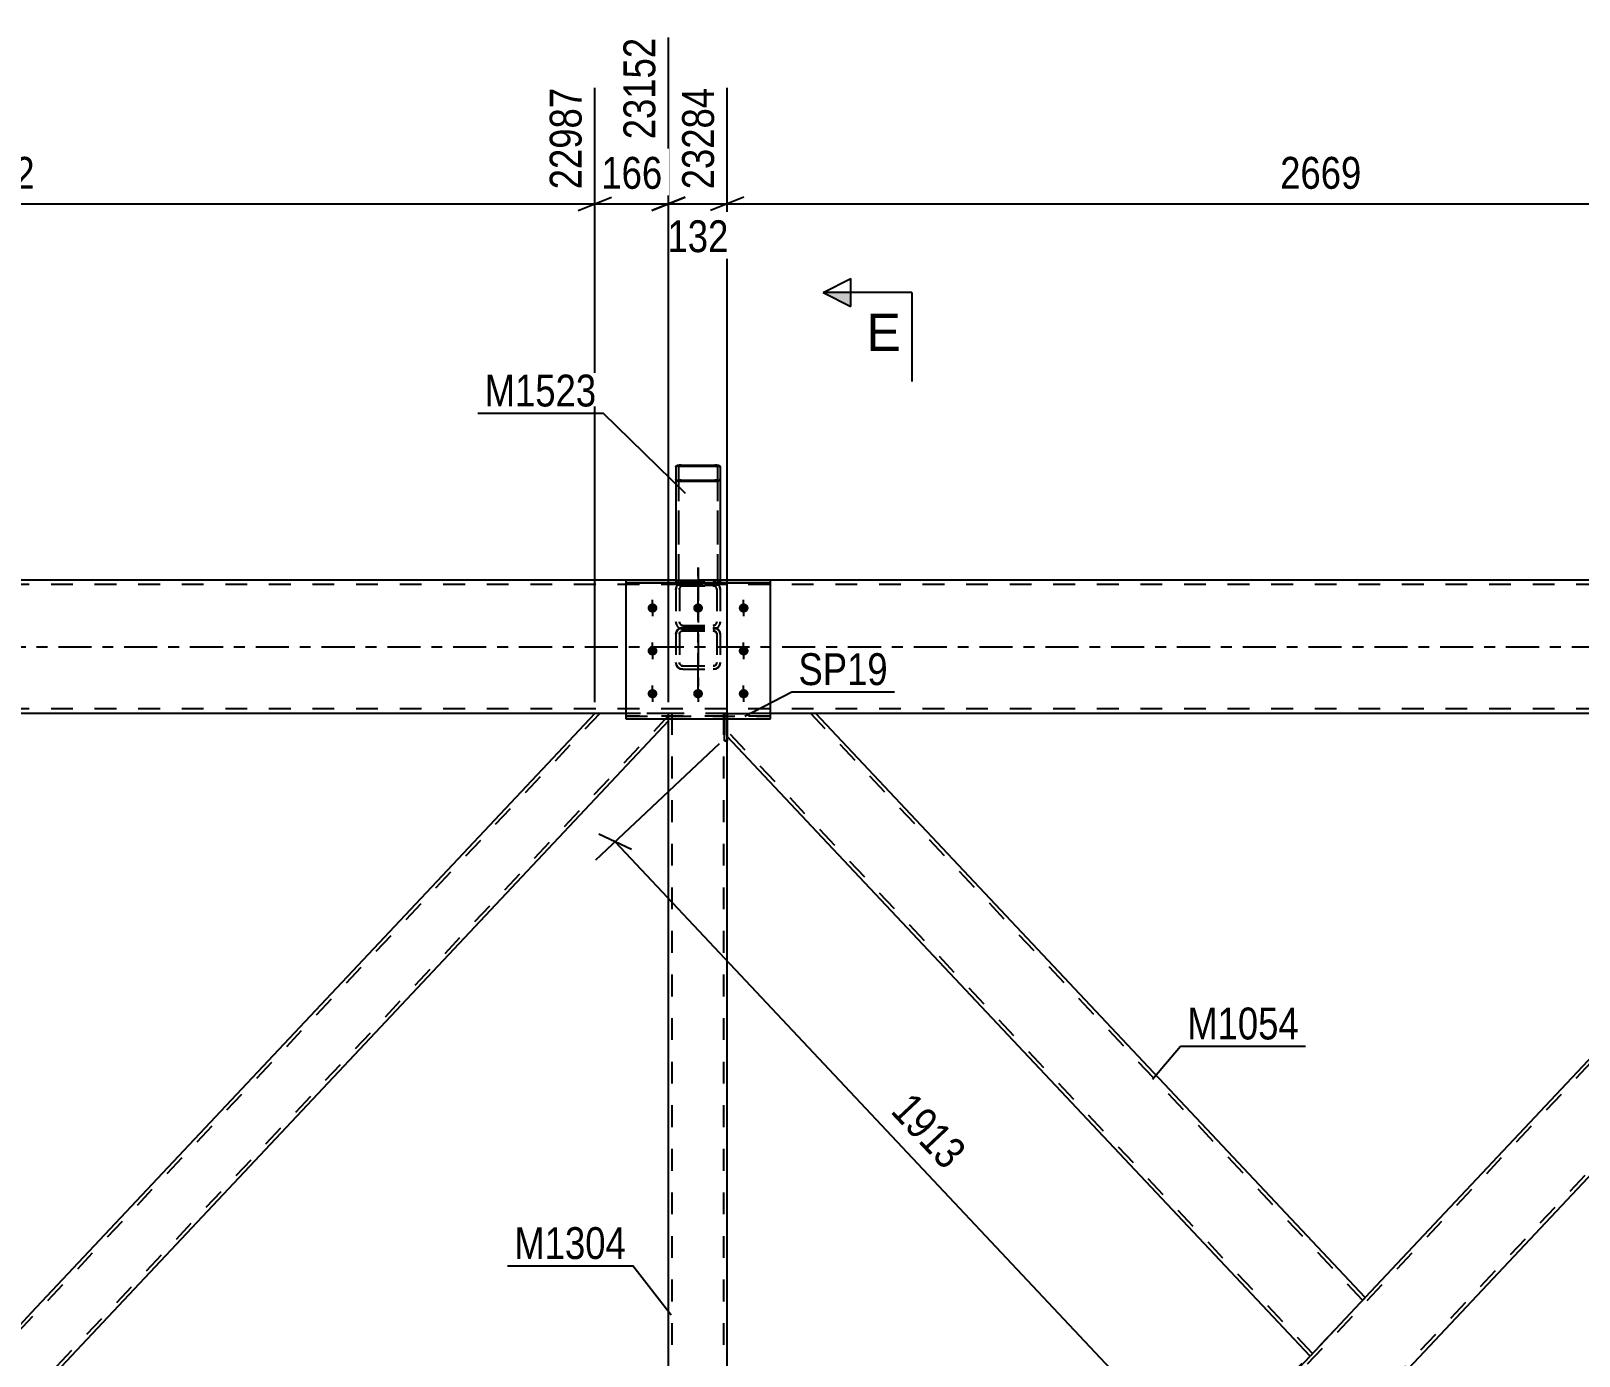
# Model space of a CAD drawing. Header units: millimetres. Extents: x 0 to 1189, y 0 to 841.
# Drawn here: x 906.5 to 1045.7, y 616.3 to 735.4 of the extents above; entities that cross this region are included whole.
import ezdxf

# ---------------------------------------------------------------- set-up
doc = ezdxf.new("R2010")
doc.units = ezdxf.units.MM
doc.linetypes.add('DXK_LINE_DOT2', pattern=[3.9198, 1.9599, -1.9599])
doc.linetypes.add('DXK_LINE_DOT3', pattern=[5.9187, 2.979, -0.9799, 0.9799, -0.9799])
doc.styles.add('Arial', font='ARIAL.TTF', dxfattribs={"height": 0.2})
doc.styles.add('Arial Narrow', font='ARIALN.TTF', dxfattribs={"height": 0.2})

# ---------------------------------------------------------------- blocks, each defined once
blk = doc.blocks.new('Part-761554296-5075 - 4678')
at = {"color": 2, "linetype": 'Continuous'}
for p, q in [((964.51, 696.28), (964.47, 696.21)), ((964.61, 696.34), (964.51, 696.28)), ((964.77, 696.37), (964.61, 696.34)), ((964.73, 696.25), (964.78, 696.27)), ((964.95, 696.39), (964.77, 696.37)), ((964.78, 696.27), (964.86, 696.29)), ((964.86, 696.29), (964.95, 696.3)), ((964.95, 696.39), (967.99, 696.39)), ((964.95, 696.3), (967.99, 696.3)), ((968.17, 696.37), (967.99, 696.39)), ((967.99, 696.3), (968.08, 696.29)), ((968.08, 696.29), (968.16, 696.27)), ((968.16, 696.27), (968.21, 696.25)), ((968.33, 696.34), (968.17, 696.37)), ((968.43, 696.28), (968.33, 696.34)), ((968.47, 696.21), (968.43, 696.28)), ((964.47, 696.21), (964.47, 686)), ((964.47, 695.11), (964.51, 695.04)), ((964.51, 695.04), (964.61, 694.98)), ((964.61, 694.98), (964.77, 694.95)), ((964.71, 696.21), (964.73, 696.25)), ((964.71, 696.21), (964.71, 695.11)), ((964.73, 695.07), (964.71, 695.11)), ((964.78, 695.04), (964.73, 695.07)), ((964.77, 694.95), (964.95, 694.93)), ((964.86, 695.03), (964.78, 695.04)), ((964.95, 695.02), (964.86, 695.03)), ((964.95, 695.02), (967.99, 695.02)), ((964.95, 694.93), (967.99, 694.93)), ((968.08, 695.03), (967.99, 695.02)), ((967.99, 694.93), (968.17, 694.95)), ((968.16, 695.04), (968.08, 695.03)), ((968.21, 695.07), (968.16, 695.04)), ((968.17, 694.95), (968.33, 694.98)), ((968.21, 696.25), (968.23, 696.21)), ((968.23, 695.11), (968.21, 695.07)), ((968.23, 696.21), (968.23, 695.11)), ((968.33, 694.98), (968.43, 695.04)), ((968.43, 695.04), (968.47, 695.11)), ((968.47, 696.21), (968.47, 686))]:
    blk.add_line(p, q, dxfattribs=at)
at = {"color": 7, "linetype": 'DXK_LINE_DOT2'}
for p, q in [((964.71, 695.11), (964.71, 685.74)), ((968.23, 695.11), (968.23, 685.74)), ((968.47, 686.05), (964.47, 686.05)), ((964.47, 686), (964.47, 685.74)), ((964.47, 685.88), (964.71, 685.88)), ((964.51, 685.68), (964.47, 685.74)), ((964.61, 685.62), (964.51, 685.68)), ((964.77, 685.58), (964.61, 685.62)), ((964.71, 685.74), (964.73, 685.71)), ((964.73, 685.71), (964.78, 685.68)), ((964.95, 685.57), (964.77, 685.58)), ((964.78, 685.68), (964.86, 685.66)), ((964.86, 685.66), (964.95, 685.65)), ((964.95, 685.65), (967.99, 685.65)), ((967.99, 685.57), (964.95, 685.57)), ((967.99, 685.65), (968.08, 685.66)), ((968.17, 685.58), (967.99, 685.57)), ((968.08, 685.66), (968.16, 685.68)), ((968.16, 685.68), (968.21, 685.71)), ((968.33, 685.62), (968.17, 685.58)), ((968.21, 685.71), (968.23, 685.74)), ((968.23, 685.88), (968.47, 685.88)), ((968.43, 685.68), (968.33, 685.62)), ((968.47, 685.74), (968.43, 685.68)), ((968.47, 686), (968.47, 685.74))]:
    blk.add_line(p, q, dxfattribs=at)
blk = doc.blocks.new('Part-761554296-4690 - 4678')
at = {"color": 7, "linetype": 'DXK_LINE_DOT2'}
for p, q in [((972.97, 686), (959.97, 686)), ((959.97, 686), (959.97, 673.57)), ((959.97, 685.79), (972.97, 685.79)), ((972.97, 673.57), (972.97, 686)), ((972.97, 673.79), (959.97, 673.79)), ((959.97, 673.57), (972.97, 673.57))]:
    blk.add_line(p, q, dxfattribs=at)
blk = doc.blocks.new('Part-761554296-4691 - 4678')
at = {"color": 7, "linetype": 'DXK_LINE_DOT3'}
blk.add_line((966.47, 676.48), (966.47, 687.17), dxfattribs=at)
at = {"color": 7, "linetype": 'DXK_LINE_DOT2'}
for p, q in [((964.52, 685.46), (964.47, 685.2)), ((964.47, 685.2), (964.47, 678.62)), ((964.79, 685.2), (964.81, 685.33)), ((964.79, 685.2), (964.79, 678.62)), ((965.11, 685.88), (964.87, 685.83)), ((964.99, 685.51), (965.11, 685.54)), ((965.11, 685.88), (967.83, 685.88)), ((965.11, 685.54), (967.83, 685.54)), ((968.08, 685.83), (967.83, 685.88)), ((967.83, 685.54), (967.95, 685.51)), ((968.13, 685.33), (968.15, 685.2)), ((968.15, 685.2), (968.15, 678.62)), ((968.47, 685.2), (968.42, 685.46)), ((968.47, 685.2), (968.47, 678.62)), ((964.47, 682.3), (964.52, 682.04)), ((964.47, 681.17), (964.52, 681.4)), ((964.52, 681.4), (964.66, 681.6)), ((964.66, 681.6), (964.87, 681.73)), ((964.81, 682.17), (964.79, 682.3)), ((964.81, 681.29), (964.79, 681.17)), ((964.88, 681.39), (964.81, 681.29)), ((964.87, 681.73), (965.11, 681.78)), ((964.87, 681.68), (965.11, 681.62)), ((964.99, 681.45), (964.88, 681.39)), ((965.11, 681.96), (964.99, 681.99)), ((965.11, 681.48), (964.99, 681.45)), ((965.11, 681.96), (967.83, 681.96)), ((965.11, 681.78), (967.83, 681.78)), ((965.11, 681.62), (967.83, 681.62)), ((965.11, 681.48), (967.83, 681.48)), ((967.95, 681.99), (967.83, 681.96)), ((967.83, 681.78), (968.08, 681.73)), ((967.83, 681.62), (968.08, 681.68)), ((967.95, 681.45), (967.83, 681.48)), ((968.06, 681.39), (967.95, 681.45)), ((968.13, 681.29), (968.06, 681.39)), ((968.08, 681.73), (968.28, 681.6)), ((968.15, 682.3), (968.13, 682.17)), ((968.15, 681.17), (968.13, 681.29)), ((968.28, 681.6), (968.42, 681.4)), ((968.42, 682.04), (968.47, 682.3)), ((968.42, 681.4), (968.47, 681.17)), ((964.52, 678.39), (964.47, 678.62)), ((964.66, 678.19), (964.52, 678.39)), ((964.87, 678.06), (964.66, 678.19)), ((964.79, 678.62), (964.81, 678.5)), ((964.81, 678.5), (964.88, 678.41)), ((964.88, 678.41), (964.99, 678.34)), ((964.99, 678.34), (965.11, 678.32)), ((965.11, 678.32), (967.83, 678.32)), ((967.83, 678.32), (967.95, 678.34)), ((967.95, 678.34), (968.06, 678.41)), ((968.06, 678.41), (968.13, 678.5)), ((968.28, 678.19), (968.08, 678.06)), ((968.13, 678.5), (968.15, 678.62)), ((968.42, 678.39), (968.28, 678.19)), ((968.47, 678.62), (968.42, 678.39)), ((965.11, 678.02), (964.87, 678.06)), ((965.11, 678.02), (967.83, 678.02)), ((968.08, 678.06), (967.83, 678.02))]:
    blk.add_line(p, q, dxfattribs=at)
for centre, radius, start, end in [((965.14, 685.22), 0.662, 114.32, 159.2417), ((965.12, 685.21), 0.331, 114.32, 159.2417), ((967.82, 685.21), 0.331, 20.7583, 65.68), ((967.8, 685.22), 0.662, 20.7583, 65.68), ((965.14, 682.28), 0.662, 200.7583, 245.68), ((965.12, 682.29), 0.331, 200.7583, 245.68), ((967.82, 682.29), 0.331, 294.32, 339.2417), ((967.8, 682.28), 0.662, 294.32, 339.2417)]:
    blk.add_arc(centre, radius, start, end, dxfattribs=at)
blk = doc.blocks.new('Part-761554296-4798 - 4678')
at = {"color": 7, "linetype": 'DXK_LINE_DOT2'}
for p, q in [((957.63, 674.05), (849.1, 558.65)), ((963.82, 674.05), (957.19, 674.05)), ((963.82, 673.57), (963.82, 674.05)), ((963.82, 673.86), (855.29, 558.45)), ((906.46, 620.11), (902.84, 616.25)), ((910.09, 616.25), (906.46, 612.4)), ((855.73, 558.45), (849.1, 558.45))]:
    blk.add_line(p, q, dxfattribs=at)
at = {"color": 2, "linetype": 'Continuous'}
for p, q in [((957.19, 674.05), (906.46, 620.11)), ((963.82, 673.39), (910.09, 616.25)), ((963.82, 673.39), (963.82, 673.57)), ((902.84, 616.25), (849.1, 559.12)), ((906.46, 612.4), (855.73, 558.45)), ((849.1, 558.45), (849.1, 559.12))]:
    blk.add_line(p, q, dxfattribs=at)
blk = doc.blocks.new('Part-761554296-4838 - 4678')
at = {"color": 7, "linetype": 'DXK_LINE_DOT2'}
for p, q in [((969.1, 674.05), (968.86, 674.05)), ((968.86, 673.57), (968.86, 674.05)), ((969.1, 673.57), (969.1, 674.05))]:
    blk.add_line(p, q, dxfattribs=at)
at = {"color": 2, "linetype": 'Continuous'}
for p, q in [((968.86, 671.59), (968.86, 673.57)), ((969.1, 673.57), (969.1, 671.59)), ((969.1, 671.59), (968.86, 671.59))]:
    blk.add_line(p, q, dxfattribs=at)
blk = doc.blocks.new('Part-761554296-4843 - 4678')
at = {"color": 7, "linetype": 'DXK_LINE_DOT2'}
for p, q in [((968.86, 674.05), (969.1, 674.05)), ((968.86, 674.05), (968.86, 671.59)), ((969.1, 674.05), (969.1, 671.59)), ((968.86, 671.59), (969.1, 671.59))]:
    blk.add_line(p, q, dxfattribs=at)
blk = doc.blocks.new('Part-761554296-4921 - 4678')
at = {"color": 7, "linetype": 'DXK_LINE_DOT2'}
for p, q in [((969.1, 671.99), (969.1, 674.05)), ((969.1, 674.05), (972.97, 674.05)), ((977.05, 674.05), (976.17, 674.05)), ((1026.24, 621.28), (976.61, 674.05)), ((1021.74, 616.49), (969.1, 672.46)), ((1026.43, 621.47), (1026.02, 621.04)), ((1021.74, 616.49), (1021.76, 616.51))]:
    blk.add_line(p, q, dxfattribs=at)
at = {"color": 2, "linetype": 'Continuous'}
for p, q in [((976.98, 674.05), (972.97, 674.05)), ((1026.46, 621.51), (977.05, 674.05)), ((1021.52, 616.25), (969.1, 671.99)), ((1026.02, 621.04), (1026.46, 621.51)), ((1026.02, 621.04), (1021.52, 616.25))]:
    blk.add_line(p, q, dxfattribs=at)
blk = doc.blocks.new('Part-761554296-4974 - 4678')
at = {"color": 7, "linetype": 'DXK_LINE_DOT2'}
for p, q in [((1076.32, 674.05), (969.1, 560.05)), ((1075.94, 674.05), (1075.88, 674.05)), ((1083.82, 672.46), (976.61, 558.45)), ((1026.46, 621.51), (1021.52, 616.25)), ((969.1, 558.45), (969.1, 560.52)), ((976.17, 558.45), (976.79, 558.45)), ((977.05, 558.45), (976.98, 558.45))]:
    blk.add_line(p, q, dxfattribs=at)
at = {"color": 2, "linetype": 'Continuous'}
for p, q in [((1075.88, 674.05), (1026.46, 621.51)), ((1083.82, 674.05), (1075.94, 674.05)), ((1083.82, 671.99), (1083.82, 674.05)), ((1083.82, 671.99), (977.05, 558.45)), ((969.1, 560.52), (1021.52, 616.25)), ((976.17, 558.45), (969.1, 558.45)), ((976.98, 558.45), (976.17, 558.45)), ((976.98, 558.45), (976.98, 558.45))]:
    blk.add_line(p, q, dxfattribs=at)
blk = doc.blocks.new('Bolt-761554296-5147 - 4678')
at = {"color": 1, "linetype": 'DXK_LINE_DOT2'}
for p, q in [((962.37, 683.13), (962.37, 684.27)), ((966.47, 683.13), (966.47, 684.27)), ((970.57, 683.13), (970.57, 684.27)), ((962.37, 679.28), (962.37, 680.42)), ((970.57, 679.28), (970.57, 680.42)), ((962.37, 675.43), (962.37, 676.56)), ((966.47, 675.43), (966.47, 676.56)), ((970.57, 675.43), (970.57, 676.56))]:
    blk.add_line(p, q, dxfattribs=at)
blk = doc.blocks.new('Bolt-761554296-5002 - 4678')
at = {"linetype": 'Continuous'}
for points in [[(962.37, 683.94), (962.46, 683.93), (962.55, 683.91), (962.63, 683.86), (962.7, 683.81), (962.75, 683.74), (962.79, 683.66), (962.81, 683.57), (962.81, 683.49), (962.79, 683.4), (962.75, 683.32), (962.7, 683.25), (962.63, 683.2), (962.55, 683.15), (962.46, 683.13), (962.37, 683.12), (962.28, 683.13), (962.19, 683.15), (962.11, 683.2), (962.04, 683.25), (961.99, 683.32), (961.95, 683.4), (961.93, 683.49), (961.93, 683.57), (961.95, 683.66), (961.99, 683.74), (962.04, 683.81), (962.11, 683.86), (962.19, 683.91), (962.28, 683.93)], [(966.47, 683.94), (966.56, 683.93), (966.65, 683.91), (966.73, 683.86), (966.8, 683.81), (966.85, 683.74), (966.89, 683.66), (966.91, 683.57), (966.91, 683.49), (966.89, 683.4), (966.85, 683.32), (966.8, 683.25), (966.73, 683.2), (966.65, 683.15), (966.56, 683.13), (966.47, 683.12), (966.38, 683.13), (966.29, 683.15), (966.21, 683.2), (966.14, 683.25), (966.09, 683.32), (966.05, 683.4), (966.03, 683.49), (966.03, 683.57), (966.05, 683.66), (966.09, 683.74), (966.14, 683.81), (966.21, 683.86), (966.29, 683.91), (966.38, 683.93)], [(970.57, 683.94), (970.66, 683.93), (970.75, 683.91), (970.83, 683.86), (970.9, 683.81), (970.95, 683.74), (970.99, 683.66), (971.01, 683.57), (971.01, 683.49), (970.99, 683.4), (970.95, 683.32), (970.9, 683.25), (970.83, 683.2), (970.75, 683.15), (970.66, 683.13), (970.57, 683.12), (970.48, 683.13), (970.39, 683.15), (970.31, 683.2), (970.24, 683.25), (970.19, 683.32), (970.15, 683.4), (970.13, 683.49), (970.13, 683.57), (970.15, 683.66), (970.19, 683.74), (970.24, 683.81), (970.31, 683.86), (970.39, 683.91), (970.48, 683.93)], [(962.37, 680.09), (962.46, 680.08), (962.55, 680.06), (962.63, 680.01), (962.7, 679.95), (962.75, 679.88), (962.79, 679.81), (962.81, 679.72), (962.81, 679.63), (962.79, 679.55), (962.75, 679.47), (962.7, 679.4), (962.63, 679.34), (962.55, 679.3), (962.46, 679.27), (962.37, 679.26), (962.28, 679.27), (962.19, 679.3), (962.11, 679.34), (962.04, 679.4), (961.99, 679.47), (961.95, 679.55), (961.93, 679.63), (961.93, 679.72), (961.95, 679.81), (961.99, 679.88), (962.04, 679.95), (962.11, 680.01), (962.19, 680.06), (962.28, 680.08)], [(970.57, 680.09), (970.66, 680.08), (970.75, 680.06), (970.83, 680.01), (970.9, 679.95), (970.95, 679.88), (970.99, 679.81), (971.01, 679.72), (971.01, 679.63), (970.99, 679.55), (970.95, 679.47), (970.9, 679.4), (970.83, 679.34), (970.75, 679.3), (970.66, 679.27), (970.57, 679.26), (970.48, 679.27), (970.39, 679.3), (970.31, 679.34), (970.24, 679.4), (970.19, 679.47), (970.15, 679.55), (970.13, 679.63), (970.13, 679.72), (970.15, 679.81), (970.19, 679.88), (970.24, 679.95), (970.31, 680.01), (970.39, 680.06), (970.48, 680.08)], [(962.37, 676.24), (962.46, 676.23), (962.55, 676.2), (962.63, 676.16), (962.7, 676.1), (962.75, 676.03), (962.79, 675.95), (962.81, 675.87), (962.81, 675.78), (962.79, 675.7), (962.75, 675.62), (962.7, 675.55), (962.63, 675.49), (962.55, 675.45), (962.46, 675.42), (962.37, 675.41), (962.28, 675.42), (962.19, 675.45), (962.11, 675.49), (962.04, 675.55), (961.99, 675.62), (961.95, 675.7), (961.93, 675.78), (961.93, 675.87), (961.95, 675.95), (961.99, 676.03), (962.04, 676.1), (962.11, 676.16), (962.19, 676.2), (962.28, 676.23)], [(966.47, 676.24), (966.56, 676.23), (966.65, 676.2), (966.73, 676.16), (966.8, 676.1), (966.85, 676.03), (966.89, 675.95), (966.91, 675.87), (966.91, 675.78), (966.89, 675.7), (966.85, 675.62), (966.8, 675.55), (966.73, 675.49), (966.65, 675.45), (966.56, 675.42), (966.47, 675.41), (966.38, 675.42), (966.29, 675.45), (966.21, 675.49), (966.14, 675.55), (966.09, 675.62), (966.05, 675.7), (966.03, 675.78), (966.03, 675.87), (966.05, 675.95), (966.09, 676.03), (966.14, 676.1), (966.21, 676.16), (966.29, 676.2), (966.38, 676.23)], [(970.57, 676.24), (970.66, 676.23), (970.75, 676.2), (970.83, 676.16), (970.9, 676.1), (970.95, 676.03), (970.99, 675.95), (971.01, 675.87), (971.01, 675.78), (970.99, 675.7), (970.95, 675.62), (970.9, 675.55), (970.83, 675.49), (970.75, 675.45), (970.66, 675.42), (970.57, 675.41), (970.48, 675.42), (970.39, 675.45), (970.31, 675.49), (970.24, 675.55), (970.19, 675.62), (970.15, 675.7), (970.13, 675.78), (970.13, 675.87), (970.15, 675.95), (970.19, 676.03), (970.24, 676.1), (970.31, 676.16), (970.39, 676.2), (970.48, 676.23)]]:
    blk.add_hatch(color=1, dxfattribs=at).paths.add_polyline_path(points)
at = {"color": 1, "linetype": 'Continuous'}
for p, q in [((962.37, 683.93), (962.37, 682.79)), ((966.47, 683.93), (966.47, 682.79)), ((970.57, 683.93), (970.57, 682.79)), ((962.37, 680.07), (962.37, 678.94)), ((970.57, 680.07), (970.57, 678.94)), ((962.37, 676.22), (962.37, 675.09)), ((966.47, 676.22), (966.47, 675.09)), ((970.57, 676.22), (970.57, 675.09))]:
    blk.add_line(p, q, dxfattribs=at)
blk = doc.blocks.new('Part-761554296-5024 - 4678')
at = {"color": 7, "linetype": 'DXK_LINE_DOT3'}
blk.add_line((966.47, 687.17), (966.47, 676.48), dxfattribs=at)
at = {"color": 7, "linetype": 'DXK_LINE_DOT2'}
for p, q in [((964.47, 685.2), (964.52, 685.46)), ((964.47, 685.2), (964.47, 678.62)), ((964.81, 685.33), (964.79, 685.2)), ((964.79, 685.2), (964.79, 678.62)), ((964.87, 685.83), (965.11, 685.88)), ((965.11, 685.54), (964.99, 685.51)), ((965.11, 685.88), (967.83, 685.88)), ((965.11, 685.54), (967.83, 685.54)), ((967.83, 685.88), (968.08, 685.83)), ((967.95, 685.51), (967.83, 685.54)), ((968.15, 685.2), (968.13, 685.33)), ((968.15, 685.2), (968.15, 678.62)), ((968.42, 685.46), (968.47, 685.2)), ((968.47, 685.2), (968.47, 678.62)), ((964.52, 682.04), (964.47, 682.3)), ((964.52, 681.4), (964.47, 681.17)), ((964.66, 681.6), (964.52, 681.4)), ((964.87, 681.73), (964.66, 681.6)), ((964.79, 682.3), (964.81, 682.17)), ((964.79, 681.17), (964.81, 681.29)), ((964.81, 681.29), (964.88, 681.39)), ((965.11, 681.78), (964.87, 681.73)), ((965.11, 681.62), (964.87, 681.68)), ((964.88, 681.39), (964.99, 681.45)), ((964.99, 681.99), (965.11, 681.96)), ((964.99, 681.45), (965.11, 681.47)), ((965.11, 681.96), (967.83, 681.96)), ((965.11, 681.78), (967.83, 681.78)), ((965.11, 681.62), (967.83, 681.62)), ((965.11, 681.47), (967.83, 681.47)), ((967.83, 681.96), (967.95, 681.99)), ((968.08, 681.73), (967.83, 681.78)), ((968.08, 681.68), (967.83, 681.62)), ((967.83, 681.47), (967.95, 681.45)), ((967.95, 681.45), (968.06, 681.39)), ((968.06, 681.39), (968.13, 681.29)), ((968.28, 681.6), (968.08, 681.73)), ((968.13, 682.17), (968.15, 682.3)), ((968.13, 681.29), (968.15, 681.17)), ((968.42, 681.4), (968.28, 681.6)), ((968.47, 682.3), (968.42, 682.04)), ((968.47, 681.17), (968.42, 681.4)), ((964.47, 678.62), (964.52, 678.39)), ((964.52, 678.39), (964.66, 678.19)), ((964.66, 678.19), (964.87, 678.06)), ((964.81, 678.5), (964.79, 678.62)), ((964.88, 678.41), (964.81, 678.5)), ((964.99, 678.34), (964.88, 678.41)), ((965.11, 678.32), (964.99, 678.34)), ((965.11, 678.32), (967.83, 678.32)), ((967.95, 678.34), (967.83, 678.32)), ((968.06, 678.41), (967.95, 678.34)), ((968.13, 678.5), (968.06, 678.41)), ((968.08, 678.06), (968.28, 678.19)), ((968.15, 678.62), (968.13, 678.5)), ((968.28, 678.19), (968.42, 678.39)), ((968.42, 678.39), (968.47, 678.62)), ((964.87, 678.06), (965.11, 678.02)), ((965.11, 678.02), (967.83, 678.02)), ((967.83, 678.02), (968.08, 678.06))]:
    blk.add_line(p, q, dxfattribs=at)
for centre, radius, start, end in [((965.14, 685.22), 0.662, 114.32, 159.2417), ((965.12, 685.21), 0.331, 114.32, 159.2417), ((967.82, 685.21), 0.331, 20.7583, 65.68), ((967.8, 685.22), 0.662, 20.7583, 65.68), ((965.14, 682.28), 0.662, 200.7583, 245.68), ((965.12, 682.29), 0.331, 200.7583, 245.68), ((967.82, 682.29), 0.331, 294.32, 339.2417), ((967.8, 682.28), 0.662, 294.32, 339.2417)]:
    blk.add_arc(centre, radius, start, end, dxfattribs=at)
blk = doc.blocks.new('Part-761554296-5094 - 4678')
at = {"color": 2, "linetype": 'Continuous'}
for p, q in [((964.47, 696.21), (964.51, 696.28)), ((964.51, 696.28), (964.61, 696.34)), ((964.61, 696.34), (964.77, 696.37)), ((964.47, 696.21), (964.47, 686.05))]:
    blk.add_line(p, q, dxfattribs=at)
at = {"color": 7, "linetype": 'DXK_LINE_DOT2'}
for p, q in [((964.78, 696.27), (964.73, 696.25)), ((964.77, 696.37), (964.95, 696.39)), ((964.86, 696.29), (964.78, 696.27)), ((964.95, 696.3), (964.86, 696.29)), ((964.95, 696.39), (967.99, 696.39)), ((964.95, 696.3), (967.99, 696.3)), ((967.99, 696.39), (968.17, 696.37)), ((968.08, 696.29), (967.99, 696.3)), ((968.16, 696.27), (968.08, 696.29)), ((968.21, 696.25), (968.16, 696.27)), ((968.17, 696.37), (968.33, 696.34)), ((968.33, 696.34), (968.43, 696.28)), ((968.43, 696.28), (968.47, 696.21)), ((964.51, 695.04), (964.47, 695.11)), ((964.61, 694.98), (964.51, 695.04)), ((964.77, 694.95), (964.61, 694.98)), ((964.73, 696.25), (964.71, 696.21)), ((964.71, 696.21), (964.71, 685.74)), ((964.71, 695.11), (964.73, 695.07)), ((964.73, 695.07), (964.78, 695.04)), ((964.95, 694.93), (964.77, 694.95)), ((964.78, 695.04), (964.86, 695.03)), ((964.86, 695.03), (964.95, 695.02)), ((964.95, 695.02), (967.99, 695.02)), ((964.95, 694.93), (967.99, 694.93)), ((967.99, 695.02), (968.08, 695.03)), ((968.17, 694.95), (967.99, 694.93)), ((968.08, 695.03), (968.16, 695.04)), ((968.16, 695.04), (968.17, 695.05)), ((968.17, 695.05), (968.21, 695.07)), ((968.33, 694.98), (968.17, 694.95)), ((968.23, 696.21), (968.21, 696.25)), ((968.21, 695.07), (968.23, 695.11)), ((968.23, 696.21), (968.23, 685.74)), ((968.43, 695.04), (968.33, 694.98)), ((968.47, 695.11), (968.43, 695.04)), ((968.47, 696.21), (968.47, 685.74)), ((968.47, 686.05), (964.47, 686.05)), ((964.47, 686.05), (964.47, 685.74)), ((964.47, 685.88), (964.71, 685.88)), ((964.47, 685.74), (964.51, 685.68)), ((964.51, 685.68), (964.61, 685.62)), ((964.61, 685.62), (964.77, 685.58)), ((964.73, 685.71), (964.71, 685.74)), ((964.78, 685.68), (964.73, 685.71)), ((964.77, 685.58), (964.95, 685.57)), ((964.86, 685.66), (964.78, 685.68)), ((964.95, 685.66), (964.86, 685.66)), ((964.95, 685.66), (967.99, 685.66)), ((964.95, 685.57), (967.99, 685.57)), ((968.08, 685.66), (967.99, 685.66)), ((967.99, 685.57), (968.17, 685.58)), ((968.16, 685.68), (968.08, 685.66)), ((968.21, 685.71), (968.16, 685.68)), ((968.17, 685.58), (968.33, 685.62)), ((968.23, 685.74), (968.21, 685.71)), ((968.23, 685.88), (968.47, 685.88)), ((968.33, 685.62), (968.43, 685.68)), ((968.43, 685.68), (968.47, 685.74))]:
    blk.add_line(p, q, dxfattribs=at)
blk = doc.blocks.new('Part-761554296-5143 - 4678')
at = {"color": 7, "linetype": 'DXK_LINE_DOT2'}
for p, q in [((1094.46, 685.65), (115.82, 685.65)), ((968.47, 686.05), (964.47, 686.05)), ((1094.46, 674.45), (115.82, 674.45)), ((976.98, 674.05), (959.97, 674.05))]:
    blk.add_line(p, q, dxfattribs=at)
at = {"color": 2, "linetype": 'Continuous'}
for p, q in [((964.47, 686.05), (728.46, 686.05)), ((1094.46, 686.05), (968.47, 686.05)), ((959.97, 674.05), (732.96, 674.05)), ((1075.94, 674.05), (976.98, 674.05))]:
    blk.add_line(p, q, dxfattribs=at)
at = {"color": 7, "linetype": 'DXK_LINE_DOT3'}
blk.add_line((115.82, 680.05), (1094.46, 680.05), dxfattribs=at)
blk = doc.blocks.new('Part-761554296-5107 - 4678')
at = {"color": 7, "linetype": 'DXK_LINE_DOT2'}
for p, q in [((969.1, 674.05), (963.82, 674.05)), ((963.82, 673.39), (963.82, 674.05)), ((964.14, 558.45), (964.14, 674.05)), ((968.78, 558.45), (968.78, 674.05)), ((969.1, 671.59), (969.1, 674.05)), ((969.1, 558.45), (969.1, 560.92)), ((963.82, 558.45), (963.82, 559.12)), ((969.1, 558.45), (963.82, 558.45))]:
    blk.add_line(p, q, dxfattribs=at)
at = {"color": 2, "linetype": 'Continuous'}
for p, q in [((963.82, 559.12), (963.82, 673.39)), ((969.1, 560.92), (969.1, 671.59))]:
    blk.add_line(p, q, dxfattribs=at)
blk = doc.blocks.new('Part-761554296-5200 - 4678')
at = {"color": 2, "linetype": 'Continuous'}
for p, q in [((972.97, 686), (959.97, 686)), ((959.97, 686), (959.97, 673.57)), ((959.97, 685.79), (972.97, 685.79)), ((972.97, 673.57), (972.97, 686)), ((959.97, 673.57), (972.97, 673.57))]:
    blk.add_line(p, q, dxfattribs=at)
at = {"color": 7, "linetype": 'DXK_LINE_DOT2'}
blk.add_line((959.97, 673.79), (972.97, 673.79), dxfattribs=at)
blk = doc.blocks.new('StraightDimension-761554296-6583 - 4678')
at = {"color": 7, "linetype": 'Continuous'}
for p, q in [((968.37, 671.31), (957.25, 660.85)), ((960.47, 661.81), (957.54, 663.18)), ((959, 662.5), (1011.42, 606.76)), ((1020.79, 615.57), (1009.67, 605.11)), ((1009.96, 607.44), (1012.89, 606.08))]:
    blk.add_line(p, q, dxfattribs=at)
at = {"color": 0}
blk.add_wipeout([(988.67, 632.04), (991.73, 634.92), (985.9, 641.12), (982.84, 638.24)], dxfattribs=at)
at = {"color": 3, "style": 'Arial Narrow'}
blk.add_text('1913', height=2.863, rotation=-46.7591, dxfattribs=at).set_placement((983.69, 638.21))
blk = doc.blocks.new('StraightDimension-761554296-5422 - 4678')
at = {"color": 7, "linetype": 'Continuous'}
for p, q in [((1084.55, 673.37), (1097.04, 661.62)), ((1094.7, 661.76), (1095.88, 664.77)), ((987.49, 548.63), (1095.29, 663.27)), ((977.77, 557.77), (989.24, 546.99)), ((988.08, 550.14), (986.9, 547.13))]:
    blk.add_line(p, q, dxfattribs=at)
at = {"color": 0}
blk.add_wipeout([(1043.76, 609.56), (1040.7, 612.44), (1034.87, 606.24), (1037.93, 603.36)], dxfattribs=at)
at = {"color": 3, "style": 'Arial Narrow'}
blk.add_text('3934', height=2.863, rotation=46.7591, dxfattribs=at).set_placement((1037.9, 604.21))
blk = doc.blocks.new('StraightDimension-761554296-5407 - 4678')
at = {"color": 7, "linetype": 'Continuous'}
for p, q in [((1107.36, 673.05), (1107.36, 599.32)), ((1045.46, 559.45), (1045.46, 604.57)), ((1046.96, 602.32), (1043.96, 601.12)), ((1045.46, 601.72), (1107.36, 601.72)), ((1105.86, 601.12), (1108.86, 602.32))]:
    blk.add_line(p, q, dxfattribs=at)
at = {"color": 0}
blk.add_wipeout([(1080.67, 602.47), (1080.67, 606.67), (1072.16, 606.67), (1072.16, 602.47)], dxfattribs=at)
at = {"color": 3, "style": 'Arial Narrow'}
blk.add_text('2000', height=2.863, dxfattribs=at).set_placement((1072.76, 603.07))
blk = doc.blocks.new('StraightDimension-761554296-21471 - 4678')
at = {"color": 7, "linetype": 'Continuous'}
for p, q in [((969.1, 672.99), (969.1, 730.33)), ((1075.88, 675.05), (1075.88, 730.33)), ((970.6, 720.49), (967.6, 719.29)), ((1074.38, 719.29), (1077.38, 720.49)), ((969.1, 719.89), (1075.88, 719.89))]:
    blk.add_line(p, q, dxfattribs=at)
at = {"color": 0}
blk.add_wipeout([(1026.75, 720.64), (1026.75, 724.84), (1018.23, 724.84), (1018.23, 720.64)], dxfattribs=at)
at = {"color": 3, "style": 'Arial Narrow'}
blk.add_text('2669', height=2.863, dxfattribs=at).set_placement((1018.83, 721.24))
at = {"color": 0, "linetype": 'Continuous'}
blk.add_wipeout([(1075.28, 730.93), (1071.08, 730.93), (1071.08, 720.59), (1075.28, 720.59)], dxfattribs=at)
at = {"color": 3, "linetype": 'Continuous', "style": 'Arial Narrow'}
blk.add_text('25954', height=2.863, rotation=90.0002, dxfattribs=at).set_placement((1074.68, 721.19))
blk = doc.blocks.new('StraightDimension-761554296-21472 - 4678')
at = {"color": 7, "linetype": 'Continuous'}
for p, q in [((963.82, 675.05), (963.82, 734.83)), ((969.1, 672.99), (969.1, 730.33)), ((962.32, 719.29), (965.32, 720.49)), ((970.6, 720.49), (967.6, 719.29)), ((963.82, 719.89), (969.1, 719.89))]:
    blk.add_line(p, q, dxfattribs=at)
at = {"color": 0, "linetype": 'Continuous'}
blk.add_wipeout([(968.5, 730.93), (964.3, 730.93), (964.3, 720.59), (968.5, 720.59)], dxfattribs=at)
at = {"color": 0}
blk.add_wipeout([(969.8, 714.94), (969.8, 719.14), (963.12, 719.14), (963.12, 714.94)], dxfattribs=at)
at = {"color": 3, "linetype": 'Continuous', "style": 'Arial Narrow'}
blk.add_text('23284', height=2.863, rotation=90.0002, dxfattribs=at).set_placement((967.9, 721.19))
at = {"color": 3, "style": 'Arial Narrow'}
blk.add_text('132', height=2.863, dxfattribs=at).set_placement((963.72, 715.54))
blk = doc.blocks.new('StraightDimension-761554296-21473 - 4678')
at = {"color": 7, "linetype": 'Continuous'}
for p, q in [((963.82, 675.05), (963.82, 734.83)), ((957.19, 675.05), (957.19, 730.33)), ((955.69, 719.29), (958.69, 720.49)), ((965.32, 720.49), (962.32, 719.29)), ((957.19, 719.89), (963.82, 719.89))]:
    blk.add_line(p, q, dxfattribs=at)
at = {"color": 0}
blk.add_wipeout([(963.85, 720.64), (963.85, 724.84), (957.17, 724.84), (957.17, 720.64)], dxfattribs=at)
at = {"color": 3, "style": 'Arial Narrow'}
blk.add_text('166', height=2.863, dxfattribs=at).set_placement((957.77, 721.24))
at = {"color": 0, "linetype": 'Continuous'}
blk.add_wipeout([(963.22, 735.43), (959.02, 735.43), (959.02, 725.09), (963.22, 725.09)], dxfattribs=at)
at = {"color": 3, "linetype": 'Continuous', "style": 'Arial Narrow'}
blk.add_text('23152', height=2.863, rotation=90.0002, dxfattribs=at).set_placement((962.62, 725.69))
blk = doc.blocks.new('StraightDimension-761554296-21474 - 4678')
at = {"color": 7, "linetype": 'Continuous'}
for p, q in [((849.1, 674.39), (849.1, 730.33)), ((957.19, 675.05), (957.19, 730.33)), ((850.6, 720.49), (847.6, 719.29)), ((955.69, 719.29), (958.69, 720.49)), ((849.1, 719.89), (957.19, 719.89))]:
    blk.add_line(p, q, dxfattribs=at)
at = {"color": 0}
blk.add_wipeout([(907.4, 720.64), (907.4, 724.84), (898.89, 724.84), (898.89, 720.64)], dxfattribs=at)
at = {"color": 3, "style": 'Arial Narrow'}
blk.add_text('2702', height=2.863, dxfattribs=at).set_placement((899.49, 721.24))
at = {"color": 0, "linetype": 'Continuous'}
blk.add_wipeout([(956.59, 730.93), (952.39, 730.93), (952.39, 720.59), (956.59, 720.59)], dxfattribs=at)
at = {"color": 3, "linetype": 'Continuous', "style": 'Arial Narrow'}
blk.add_text('22987', height=2.863, rotation=90.0002, dxfattribs=at).set_placement((955.99, 721.19))
blk = doc.blocks.new('Mark-761554296-5103 - 4678')
at = {"color": 0}
blk.add_wipeout([(959.99, 624.98), (959.99, 627.98), (949.94, 627.98), (949.94, 624.98)], dxfattribs=at)
blk.add_wipeout([(959.99, 624.98), (959.99, 627.98), (949.94, 627.98), (949.94, 624.98)], dxfattribs=at)
at = {"color": 30, "linetype": 'Continuous'}
for p in [(949.34, 624.38), (964.05, 619.92)]:
    blk.add_line(p, (960.59, 624.38), dxfattribs=at)
at = {"color": 3, "style": 'Arial Narrow'}
blk.add_text('M1304', height=2.863, dxfattribs=at).set_placement((949.94, 624.98))
blk = doc.blocks.new('Mark-761554296-4917 - 4678')
at = {"color": 0}
blk.add_wipeout([(1020.52, 644.73), (1020.52, 647.73), (1010.47, 647.73), (1010.47, 644.73)], dxfattribs=at)
blk.add_wipeout([(1020.52, 644.73), (1020.52, 647.73), (1010.47, 647.73), (1010.47, 644.73)], dxfattribs=at)
at = {"color": 30, "linetype": 'Continuous'}
for p, q in [((1007.35, 641.17), (1009.87, 644.13)), ((1009.87, 644.13), (1021.12, 644.13))]:
    blk.add_line(p, q, dxfattribs=at)
at = {"color": 3, "style": 'Arial Narrow'}
blk.add_text('M1054', height=2.863, dxfattribs=at).set_placement((1010.47, 644.73))
blk = doc.blocks.new('Mark-761554296-5071 - 4678')
at = {"color": 0}
blk.add_wipeout([(957.32, 701.66), (957.32, 704.66), (947.27, 704.66), (947.27, 701.66)], dxfattribs=at)
blk.add_wipeout([(957.32, 701.66), (957.32, 704.66), (947.27, 704.66), (947.27, 701.66)], dxfattribs=at)
at = {"color": 30, "linetype": 'Continuous'}
for p in [(946.67, 701.06), (965.34, 693.82)]:
    blk.add_line(p, (957.92, 701.06), dxfattribs=at)
at = {"color": 3, "style": 'Arial Narrow'}
blk.add_text('M1523', height=2.863, dxfattribs=at).set_placement((947.27, 701.66))
blk = doc.blocks.new('Mark-761554296-5196 - 4678')
at = {"color": 0}
blk.add_wipeout([(983.54, 676.6), (983.54, 679.6), (975.5, 679.6), (975.5, 676.6)], dxfattribs=at)
blk.add_wipeout([(983.54, 676.6), (983.54, 679.6), (975.5, 679.6), (975.5, 676.6)], dxfattribs=at)
at = {"color": 30, "linetype": 'Continuous'}
for p, q in [((970.67, 673.79), (974.9, 676)), ((974.9, 676), (984.14, 676))]:
    blk.add_line(p, q, dxfattribs=at)
at = {"color": 3, "style": 'Arial Narrow'}
blk.add_text('SP19', height=2.863, dxfattribs=at).set_placement((975.5, 676.6))
blk = doc.blocks.new('SectionMark-761554296-6654 - 4678')
at = {"linetype": 'Continuous'}
for points in [[(980.21, 711.91), (980.21, 710.66), (977.71, 711.91)], [(980.21, 533.51), (980.21, 532.26), (977.71, 532.26)]]:
    blk.add_hatch(color=6, dxfattribs=at).paths.add_polyline_path(points)
at = {"color": 6, "linetype": 'Continuous'}
for p, q in [((977.71, 711.91), (980.21, 713.16)), ((980.21, 710.66), (980.21, 713.16)), ((985.71, 711.91), (977.71, 711.91)), ((977.71, 711.91), (980.21, 710.66)), ((985.71, 711.91), (985.71, 703.91)), ((985.71, 532.26), (985.71, 540.26)), ((977.71, 532.26), (980.21, 533.51)), ((980.21, 533.51), (980.21, 531.01)), ((985.71, 532.26), (977.71, 532.26)), ((980.21, 531.01), (977.71, 532.26))]:
    blk.add_line(p, q, dxfattribs=at)
at = {"color": 0, "linetype": 'Continuous'}
for points in [[(984.71, 706.66), (984.71, 710.16), (981.6, 710.16), (981.6, 706.66)], [(984.71, 534.01), (984.71, 537.51), (981.6, 537.51), (981.6, 534.01)]]:
    blk.add_wipeout(points, dxfattribs=at)
at = {"color": 3, "linetype": 'Continuous', "style": 'Arial'}
for p in [(981.6, 706.66), (981.6, 534.01)]:
    blk.add_text('E', height=3.34, dxfattribs=at).set_placement(p)

msp = doc.modelspace()

# ---------------------------------------------------------------- block references
for name in ['Part-761554296-5075 - 4678', 'Part-761554296-5094 - 4678', 'Part-761554296-5143 - 4678', 'Part-761554296-4691 - 4678', 'Part-761554296-5024 - 4678', 'Part-761554296-4690 - 4678', 'Part-761554296-5200 - 4678', 'Bolt-761554296-5002 - 4678', 'Bolt-761554296-5147 - 4678', 'Part-761554296-4798 - 4678', 'Part-761554296-5107 - 4678', 'Part-761554296-4838 - 4678', 'Part-761554296-4843 - 4678', 'Part-761554296-4921 - 4678', 'Part-761554296-4974 - 4678']:
    msp.add_blockref(name, (0, 0))

# ---------------------------------------------------------------- next in the draw order: block references
msp.add_blockref('StraightDimension-761554296-6583 - 4678', (0, 0))

# ---------------------------------------------------------------- next in the draw order: block references
for name in ['StraightDimension-761554296-5422 - 4678', 'Mark-761554296-5103 - 4678']:
    msp.add_blockref(name, (0, 0))

# ---------------------------------------------------------------- next in the draw order: block references
for name in ['StraightDimension-761554296-5407 - 4678', 'Mark-761554296-4917 - 4678']:
    msp.add_blockref(name, (0, 0))

# ---------------------------------------------------------------- next in the draw order: block references
msp.add_blockref('StraightDimension-761554296-21471 - 4678', (0, 0))

# ---------------------------------------------------------------- next in the draw order: block references
msp.add_blockref('StraightDimension-761554296-21472 - 4678', (0, 0))

# ---------------------------------------------------------------- next in the draw order: block references
for name in ['StraightDimension-761554296-21473 - 4678', 'Mark-761554296-5196 - 4678']:
    msp.add_blockref(name, (0, 0))

# ---------------------------------------------------------------- next in the draw order: block references
for name in ['StraightDimension-761554296-21474 - 4678', 'SectionMark-761554296-6654 - 4678']:
    msp.add_blockref(name, (0, 0))

# ---------------------------------------------------------------- next in the draw order: block references
msp.add_blockref('Mark-761554296-5071 - 4678', (0, 0))

doc.saveas('drawing.dxf')
